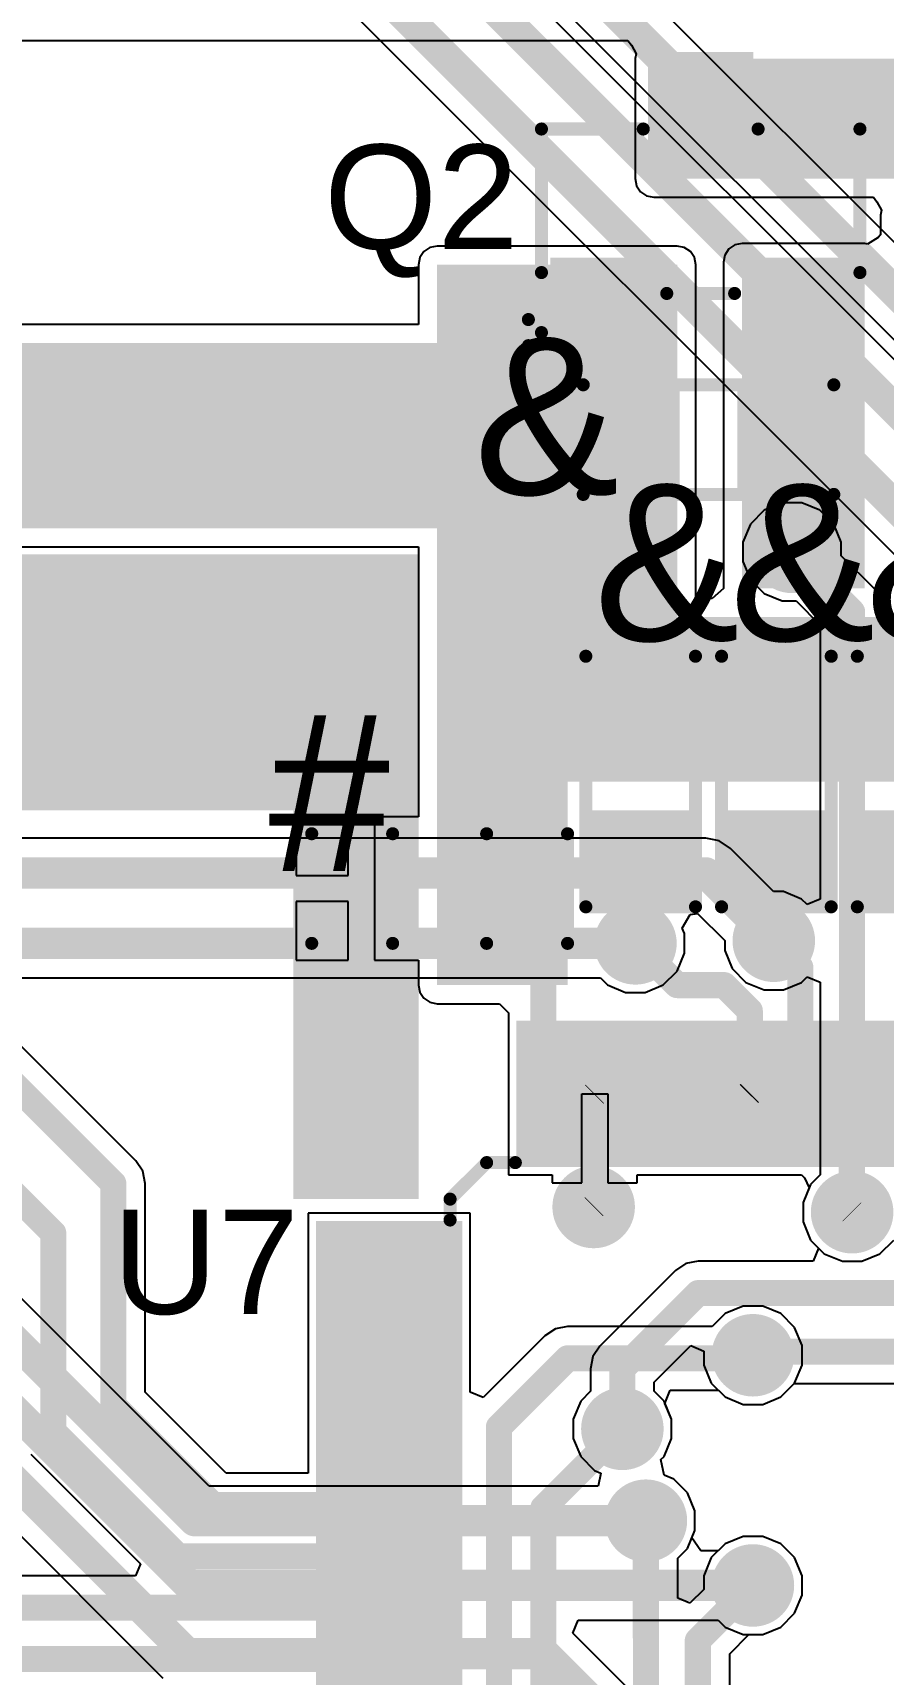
# Model space of a CAD drawing. Header units: millimetres. Extents: x -0.21 to 3.18, y -0.07 to 2.49.
# Drawn here: x 1.674 to 2, y 1.281 to 1.91 of the extents above; entities that cross this region are included whole.
import ezdxf

# ---------------------------------------------------------------- set-up
doc = ezdxf.new("R2010")
doc.units = ezdxf.units.MM
doc.header["$MEASUREMENT"] = 0
for name, color, linetype in [('BottomLayer', 5, 'Continuous'), ('BottomSolder', 6, 'Continuous'), ('TopLayer', 1, 'Continuous'), ('TopOverlay', 2, 'Continuous'), ('TopPaste', 8, 'Continuous'), ('TopSolder', 216, 'Continuous'), ('ViaHoleLayer', 16, 'Continuous')]:
    doc.layers.add(name, color=color, linetype=linetype)
doc.styles.add('Arial', font='', dxfattribs={"height": 0.2})
doc.styles.get('Arial').set_extended_font_data('Arial')

# ---------------------------------------------------------------- blocks, each defined once
blk = doc.blocks.new('48_LQFP__7_7___12')
at = {"layer": 'TopLayer'}
for points in [[(0.19134, 0.05551), (0.19134, 0.04291), (0.14331, 0.04291), (0.14331, 0.05551)], [(0.19134, 0.03583), (0.19134, 0.02323), (0.14331, 0.02323), (0.14331, 0.03583)], [(0.19134, 0.01614), (0.19134, 0.00354), (0.14331, 0.00354), (0.14331, 0.01614)], [(0.19134, -0.00354), (0.19134, -0.01614), (0.14331, -0.01614), (0.14331, -0.00354)], [(0.19134, -0.02323), (0.19134, -0.03583), (0.14331, -0.03583), (0.14331, -0.02323)], [(0.19134, -0.04291), (0.19134, -0.05551), (0.14331, -0.05551), (0.14331, -0.04291)], [(0.19134, -0.0626), (0.19134, -0.0752), (0.14331, -0.0752), (0.14331, -0.0626)], [(0.19134, -0.08228), (0.19134, -0.09488), (0.14331, -0.09488), (0.14331, -0.08228)], [(0.19134, -0.10197), (0.19134, -0.11457), (0.14331, -0.11457), (0.14331, -0.10197)], [(-0.00354, -0.14331), (-0.00354, -0.19134), (-0.01614, -0.19134), (-0.01614, -0.14331)], [(0.01614, -0.14331), (0.01614, -0.19134), (0.00354, -0.19134), (0.00354, -0.14331)], [(0.03583, -0.14331), (0.03583, -0.19134), (0.02323, -0.19134), (0.02323, -0.14331)], [(0.05551, -0.14331), (0.05551, -0.19134), (0.04291, -0.19134), (0.04291, -0.14331)], [(0.0752, -0.14331), (0.0752, -0.19134), (0.0626, -0.19134), (0.0626, -0.14331)], [(0.09488, -0.14331), (0.09488, -0.19134), (0.08228, -0.19134), (0.08228, -0.14331)], [(0.11457, -0.14331), (0.11457, -0.19134), (0.10197, -0.19134), (0.10197, -0.14331)]]:
    blk.add_hatch(color=1, dxfattribs=at).paths.add_polyline_path(points)
at = {"layer": 'TopPaste'}
for points in [[(0.19134, 0.05551), (0.19134, 0.04291), (0.14331, 0.04291), (0.14331, 0.05551)], [(0.19134, 0.03583), (0.19134, 0.02323), (0.14331, 0.02323), (0.14331, 0.03583)], [(0.19134, 0.01614), (0.19134, 0.00354), (0.14331, 0.00354), (0.14331, 0.01614)], [(0.19134, -0.00354), (0.19134, -0.01614), (0.14331, -0.01614), (0.14331, -0.00354)], [(0.19134, -0.02323), (0.19134, -0.03583), (0.14331, -0.03583), (0.14331, -0.02323)], [(0.19134, -0.04291), (0.19134, -0.05551), (0.14331, -0.05551), (0.14331, -0.04291)], [(0.19134, -0.0626), (0.19134, -0.0752), (0.14331, -0.0752), (0.14331, -0.0626)], [(0.19134, -0.08228), (0.19134, -0.09488), (0.14331, -0.09488), (0.14331, -0.08228)], [(0.19134, -0.10197), (0.19134, -0.11457), (0.14331, -0.11457), (0.14331, -0.10197)], [(-0.00354, -0.14331), (-0.00354, -0.19134), (-0.01614, -0.19134), (-0.01614, -0.14331)], [(0.01614, -0.14331), (0.01614, -0.19134), (0.00354, -0.19134), (0.00354, -0.14331)], [(0.03583, -0.14331), (0.03583, -0.19134), (0.02323, -0.19134), (0.02323, -0.14331)], [(0.05551, -0.14331), (0.05551, -0.19134), (0.04291, -0.19134), (0.04291, -0.14331)], [(0.0752, -0.14331), (0.0752, -0.19134), (0.0626, -0.19134), (0.0626, -0.14331)], [(0.09488, -0.14331), (0.09488, -0.19134), (0.08228, -0.19134), (0.08228, -0.14331)], [(0.11457, -0.14331), (0.11457, -0.19134), (0.10197, -0.19134), (0.10197, -0.14331)]]:
    blk.add_hatch(color=8, dxfattribs=at).paths.add_polyline_path(points)
at = {"layer": 'TopSolder'}
for points in [[(0.19534, 0.05951), (0.19534, 0.03891), (0.13931, 0.03891), (0.13931, 0.05951)], [(0.19534, 0.03983), (0.19534, 0.01923), (0.13931, 0.01923), (0.13931, 0.03983)], [(0.19534, 0.02014), (0.19534, -0.00046), (0.13931, -0.00046), (0.13931, 0.02014)], [(0.19534, 0.00046), (0.19534, -0.02014), (0.13931, -0.02014), (0.13931, 0.00046)], [(0.19534, -0.01923), (0.19534, -0.03983), (0.13931, -0.03983), (0.13931, -0.01923)], [(0.19534, -0.03891), (0.19534, -0.05951), (0.13931, -0.05951), (0.13931, -0.03891)], [(0.19534, -0.0586), (0.19534, -0.0792), (0.13931, -0.0792), (0.13931, -0.0586)], [(0.19534, -0.07828), (0.19534, -0.09888), (0.13931, -0.09888), (0.13931, -0.07828)], [(0.19534, -0.09797), (0.19534, -0.11857), (0.13931, -0.11857), (0.13931, -0.09797)], [(-0.01923, -0.13931), (-0.01923, -0.19534), (-0.03983, -0.19534), (-0.03983, -0.13931)], [(0.00046, -0.13931), (0.00046, -0.19534), (-0.02014, -0.19534), (-0.02014, -0.13931)], [(0.02014, -0.13931), (0.02014, -0.19534), (-0.00046, -0.19534), (-0.00046, -0.13931)], [(0.03983, -0.13931), (0.03983, -0.19534), (0.01923, -0.19534), (0.01923, -0.13931)], [(0.05951, -0.13931), (0.05951, -0.19534), (0.03891, -0.19534), (0.03891, -0.13931)], [(0.0792, -0.13931), (0.0792, -0.19534), (0.0586, -0.19534), (0.0586, -0.13931)], [(0.09888, -0.13931), (0.09888, -0.19534), (0.07828, -0.19534), (0.07828, -0.13931)], [(0.11857, -0.13931), (0.11857, -0.19534), (0.09797, -0.19534), (0.09797, -0.13931)]]:
    blk.add_hatch(color=216, dxfattribs=at).paths.add_polyline_path(points)
at = {"layer": 'TopOverlay', "const_width": 0.005}
for points in [[(0.144, -0.119), (0.144, -0.127)], [(0.144, -0.127), (0.13, -0.141)], [(0.13, -0.141), (0.119, -0.141)]]:
    blk.add_lwpolyline(points, dxfattribs=at)
at = {"layer": 'TopOverlay', "const_width": 0.0025}
for points in [[(0.14275, -0.119, 1), (0.14525, -0.119, 1)], [(0.14275, -0.127, 1), (0.14525, -0.127, 1)], [(0.14275, -0.127, 1), (0.14525, -0.127, 1)], [(0.11775, -0.141, 1), (0.12025, -0.141, 1)], [(0.12875, -0.141, 1), (0.13125, -0.141, 1)], [(0.12875, -0.141, 1), (0.13125, -0.141, 1)]]:
    blk.add_lwpolyline(points, format="xyb", close=True, dxfattribs=at)
blk = doc.blocks.new('R___0603_21')
at = {"layer": 'TopLayer'}
for points in [[(-0.015, 0.0175), (-0.015, -0.0175), (-0.045, -0.0175), (-0.045, 0.0175)], [(0.045, 0.0175), (0.045, -0.0175), (0.015, -0.0175), (0.015, 0.0175)]]:
    blk.add_hatch(color=1, dxfattribs=at).paths.add_polyline_path(points)
at = {"layer": 'TopPaste'}
for points in [[(-0.015, 0.0175), (-0.015, -0.0175), (-0.045, -0.0175), (-0.045, 0.0175)], [(0.045, 0.0175), (0.045, -0.0175), (0.015, -0.0175), (0.015, 0.0175)]]:
    blk.add_hatch(color=8, dxfattribs=at).paths.add_polyline_path(points)
at = {"layer": 'TopSolder'}
for points in [[(-0.011, 0.0215), (-0.011, -0.0215), (-0.049, -0.0215), (-0.049, 0.0215)], [(0.049, 0.0215), (0.049, -0.0215), (0.011, -0.0215), (0.011, 0.0215)]]:
    blk.add_hatch(color=216, dxfattribs=at).paths.add_polyline_path(points)
at = {"layer": 'TopOverlay', "const_width": 0.005}
for points in [[(-0.048, -0.021), (-0.048, 0.021)], [(0.048, 0.021), (-0.048, 0.021)], [(0.048, -0.021), (0.048, 0.021)], [(0.048, -0.021), (-0.048, -0.021)]]:
    blk.add_lwpolyline(points, dxfattribs=at)
at = {"layer": 'TopOverlay', "const_width": 0.0025}
for points in [[(-0.04925, 0.021, 1), (-0.04675, 0.021, 1)], [(-0.04925, 0.021, 1), (-0.04675, 0.021, 1)], [(0.04675, 0.021, 1), (0.04925, 0.021, 1)], [(0.04675, 0.021, 1), (0.04925, 0.021, 1)], [(-0.04925, -0.021, 1), (-0.04675, -0.021, 1)], [(-0.04925, -0.021, 1), (-0.04675, -0.021, 1)], [(0.04675, -0.021, 1), (0.04925, -0.021, 1)], [(0.04675, -0.021, 1), (0.04925, -0.021, 1)]]:
    blk.add_lwpolyline(points, format="xyb", close=True, dxfattribs=at)
blk = doc.blocks.new('R___0603_29')
at = {"layer": 'TopLayer'}
for points in [[(-0.015, 0.0175), (-0.015, -0.0175), (-0.045, -0.0175), (-0.045, 0.0175)], [(0.045, 0.0175), (0.045, -0.0175), (0.015, -0.0175), (0.015, 0.0175)]]:
    blk.add_hatch(color=1, dxfattribs=at).paths.add_polyline_path(points)
at = {"layer": 'TopPaste'}
for points in [[(-0.015, 0.0175), (-0.015, -0.0175), (-0.045, -0.0175), (-0.045, 0.0175)], [(0.045, 0.0175), (0.045, -0.0175), (0.015, -0.0175), (0.015, 0.0175)]]:
    blk.add_hatch(color=8, dxfattribs=at).paths.add_polyline_path(points)
at = {"layer": 'TopSolder'}
for points in [[(-0.011, 0.0215), (-0.011, -0.0215), (-0.049, -0.0215), (-0.049, 0.0215)], [(0.049, 0.0215), (0.049, -0.0215), (0.011, -0.0215), (0.011, 0.0215)]]:
    blk.add_hatch(color=216, dxfattribs=at).paths.add_polyline_path(points)
at = {"layer": 'TopOverlay', "const_width": 0.005}
for points in [[(-0.048, 0.021), (-0.048, -0.021)], [(-0.048, 0.021), (0.048, 0.021)], [(0.048, 0.021), (0.048, -0.021)], [(-0.048, -0.021), (0.048, -0.021)]]:
    blk.add_lwpolyline(points, dxfattribs=at)
at = {"layer": 'TopOverlay', "const_width": 0.0025}
for points in [[(-0.04925, 0.021, 1), (-0.04675, 0.021, 1)], [(-0.04925, 0.021, 1), (-0.04675, 0.021, 1)], [(0.04675, 0.021, 1), (0.04925, 0.021, 1)], [(0.04675, 0.021, 1), (0.04925, 0.021, 1)], [(-0.04925, -0.021, 1), (-0.04675, -0.021, 1)], [(-0.04925, -0.021, 1), (-0.04675, -0.021, 1)], [(0.04675, -0.021, 1), (0.04925, -0.021, 1)], [(0.04675, -0.021, 1), (0.04925, -0.021, 1)]]:
    blk.add_lwpolyline(points, format="xyb", close=True, dxfattribs=at)
blk = doc.blocks.new('R___0603_30')
at = {"layer": 'TopLayer'}
for points in [[(-0.015, 0.0175), (-0.015, -0.0175), (-0.045, -0.0175), (-0.045, 0.0175)], [(0.045, 0.0175), (0.045, -0.0175), (0.015, -0.0175), (0.015, 0.0175)]]:
    blk.add_hatch(color=1, dxfattribs=at).paths.add_polyline_path(points)
at = {"layer": 'TopPaste'}
for points in [[(-0.015, 0.0175), (-0.015, -0.0175), (-0.045, -0.0175), (-0.045, 0.0175)], [(0.045, 0.0175), (0.045, -0.0175), (0.015, -0.0175), (0.015, 0.0175)]]:
    blk.add_hatch(color=8, dxfattribs=at).paths.add_polyline_path(points)
at = {"layer": 'TopSolder'}
for points in [[(-0.011, 0.0215), (-0.011, -0.0215), (-0.049, -0.0215), (-0.049, 0.0215)], [(0.049, 0.0215), (0.049, -0.0215), (0.011, -0.0215), (0.011, 0.0215)]]:
    blk.add_hatch(color=216, dxfattribs=at).paths.add_polyline_path(points)
at = {"layer": 'TopOverlay', "const_width": 0.005}
for points in [[(-0.048, 0.021), (-0.048, -0.021)], [(-0.048, 0.021), (0.048, 0.021)], [(0.048, 0.021), (0.048, -0.021)], [(-0.048, -0.021), (0.048, -0.021)]]:
    blk.add_lwpolyline(points, dxfattribs=at)
at = {"layer": 'TopOverlay', "const_width": 0.0025}
for points in [[(-0.04925, 0.021, 1), (-0.04675, 0.021, 1)], [(-0.04925, 0.021, 1), (-0.04675, 0.021, 1)], [(0.04675, 0.021, 1), (0.04925, 0.021, 1)], [(0.04675, 0.021, 1), (0.04925, 0.021, 1)], [(-0.04925, -0.021, 1), (-0.04675, -0.021, 1)], [(-0.04925, -0.021, 1), (-0.04675, -0.021, 1)], [(0.04675, -0.021, 1), (0.04925, -0.021, 1)], [(0.04675, -0.021, 1), (0.04925, -0.021, 1)]]:
    blk.add_lwpolyline(points, format="xyb", close=True, dxfattribs=at)
blk = doc.blocks.new('R___0603_43')
at = {"layer": 'TopLayer'}
for points in [[(-0.015, 0.0175), (-0.015, -0.0175), (-0.045, -0.0175), (-0.045, 0.0175)], [(0.045, 0.0175), (0.045, -0.0175), (0.015, -0.0175), (0.015, 0.0175)]]:
    blk.add_hatch(color=1, dxfattribs=at).paths.add_polyline_path(points)
at = {"layer": 'TopPaste'}
for points in [[(-0.015, 0.0175), (-0.015, -0.0175), (-0.045, -0.0175), (-0.045, 0.0175)], [(0.045, 0.0175), (0.045, -0.0175), (0.015, -0.0175), (0.015, 0.0175)]]:
    blk.add_hatch(color=8, dxfattribs=at).paths.add_polyline_path(points)
at = {"layer": 'TopSolder'}
for points in [[(-0.011, 0.0215), (-0.011, -0.0215), (-0.049, -0.0215), (-0.049, 0.0215)], [(0.049, 0.0215), (0.049, -0.0215), (0.011, -0.0215), (0.011, 0.0215)]]:
    blk.add_hatch(color=216, dxfattribs=at).paths.add_polyline_path(points)
at = {"layer": 'TopOverlay', "const_width": 0.005}
for points in [[(-0.048, -0.021), (-0.048, 0.021)], [(-0.048, 0.021), (0.048, 0.021)], [(0.048, -0.021), (0.048, 0.021)], [(-0.048, -0.021), (0.048, -0.021)]]:
    blk.add_lwpolyline(points, dxfattribs=at)
at = {"layer": 'TopOverlay', "const_width": 0.0025}
for points in [[(-0.04925, 0.021, 1), (-0.04675, 0.021, 1)], [(-0.04925, 0.021, 1), (-0.04675, 0.021, 1)], [(0.04675, 0.021, 1), (0.04925, 0.021, 1)], [(0.04675, 0.021, 1), (0.04925, 0.021, 1)], [(-0.04925, -0.021, 1), (-0.04675, -0.021, 1)], [(-0.04925, -0.021, 1), (-0.04675, -0.021, 1)], [(0.04675, -0.021, 1), (0.04925, -0.021, 1)], [(0.04675, -0.021, 1), (0.04925, -0.021, 1)]]:
    blk.add_lwpolyline(points, format="xyb", close=True, dxfattribs=at)
blk = doc.blocks.new('S___23_48')
at = {"layer": 'TopLayer'}
for points in [[(-0.01614, 0.05748), (0.01614, 0.05748), (0.01614, 0.02126), (-0.01614, 0.02126)], [(-0.05354, -0.02126), (-0.02126, -0.02126), (-0.02126, -0.05748), (-0.05354, -0.05748)], [(0.02126, -0.02126), (0.05354, -0.02126), (0.05354, -0.05748), (0.02126, -0.05748)]]:
    blk.add_hatch(color=1, dxfattribs=at).paths.add_polyline_path(points)
at = {"layer": 'TopPaste'}
for points in [[(-0.01614, 0.05748), (0.01614, 0.05748), (0.01614, 0.02126), (-0.01614, 0.02126)], [(-0.05354, -0.02126), (-0.02126, -0.02126), (-0.02126, -0.05748), (-0.05354, -0.05748)], [(0.02126, -0.02126), (0.05354, -0.02126), (0.05354, -0.05748), (0.02126, -0.05748)]]:
    blk.add_hatch(color=8, dxfattribs=at).paths.add_polyline_path(points)
at = {"layer": 'TopSolder'}
for points in [[(-0.02014, 0.06148), (0.02014, 0.06148), (0.02014, 0.01726), (-0.02014, 0.01726)], [(-0.05754, -0.01726), (-0.01726, -0.01726), (-0.01726, -0.06148), (-0.05754, -0.06148)], [(0.01726, -0.01726), (0.05754, -0.01726), (0.05754, -0.06148), (0.01726, -0.06148)]]:
    blk.add_hatch(color=216, dxfattribs=at).paths.add_polyline_path(points)
at = {"layer": 'TopOverlay', "const_width": 0.005}
for points in [[(-0.061, -0.023), (-0.061, 0.032)], [(-0.061, 0.032), (-0.022, 0.032)], [(0.022, 0.032), (0.061, 0.032)], [(0.061, -0.023), (0.061, 0.032)], [(-0.013, -0.031), (0.013, -0.031)], [(-0.066, -0.041), (-0.061, -0.046)], [(-0.066, -0.051), (-0.066, -0.041)], [(-0.066, -0.051), (-0.061, -0.046)]]:
    blk.add_lwpolyline(points, dxfattribs=at)
at = {"layer": 'TopOverlay', "const_width": 0.0025}
for points in [[(-0.06225, 0.032, 1), (-0.05975, 0.032, 1)], [(-0.06225, 0.032, 1), (-0.05975, 0.032, 1)], [(-0.02325, 0.032, 1), (-0.02075, 0.032, 1)], [(0.02075, 0.032, 1), (0.02325, 0.032, 1)], [(0.05975, 0.032, 1), (0.06225, 0.032, 1)], [(0.05975, 0.032, 1), (0.06225, 0.032, 1)], [(-0.06225, -0.023, 1), (-0.05975, -0.023, 1)], [(0.05975, -0.023, 1), (0.06225, -0.023, 1)], [(-0.01425, -0.031, 1), (-0.01175, -0.031, 1)], [(0.01175, -0.031, 1), (0.01425, -0.031, 1)], [(-0.06725, -0.041, 1), (-0.06475, -0.041, 1)], [(-0.06725, -0.041, 1), (-0.06475, -0.041, 1)], [(-0.06225, -0.046, 1), (-0.05975, -0.046, 1)], [(-0.06225, -0.046, 1), (-0.05975, -0.046, 1)], [(-0.06725, -0.051, 1), (-0.06475, -0.051, 1)], [(-0.06725, -0.051, 1), (-0.06475, -0.051, 1)]]:
    blk.add_lwpolyline(points, format="xyb", close=True, dxfattribs=at)
blk = doc.blocks.new('C___0603_116')
at = {"layer": 'TopLayer'}
for points in [[(-0.015, 0.0175), (-0.015, -0.0175), (-0.045, -0.0175), (-0.045, 0.0175)], [(0.045, 0.0175), (0.045, -0.0175), (0.015, -0.0175), (0.015, 0.0175)]]:
    blk.add_hatch(color=1, dxfattribs=at).paths.add_polyline_path(points)
at = {"layer": 'TopPaste'}
for points in [[(-0.015, 0.0175), (-0.015, -0.0175), (-0.045, -0.0175), (-0.045, 0.0175)], [(0.045, 0.0175), (0.045, -0.0175), (0.015, -0.0175), (0.015, 0.0175)]]:
    blk.add_hatch(color=8, dxfattribs=at).paths.add_polyline_path(points)
at = {"layer": 'TopSolder'}
for points in [[(-0.01264, 0.01986), (-0.01264, -0.01986), (-0.04736, -0.01986), (-0.04736, 0.01986)], [(0.04736, 0.01986), (0.04736, -0.01986), (0.01264, -0.01986), (0.01264, 0.01986)]]:
    blk.add_hatch(color=216, dxfattribs=at).paths.add_polyline_path(points)
at = {"layer": 'TopOverlay', "const_width": 0.005}
for points in [[(-0.049, -0.021), (-0.049, 0.021)], [(-0.049, 0.021), (-0.018, 0.021)], [(0.018, 0.021), (0.049, 0.021)], [(0.049, -0.021), (0.049, 0.021)], [(-0.049, -0.021), (-0.018, -0.021)], [(0.018, -0.021), (0.049, -0.021)]]:
    blk.add_lwpolyline(points, dxfattribs=at)
at = {"layer": 'TopOverlay', "const_width": 0.0025}
for points in [[(-0.05025, 0.021, 1), (-0.04775, 0.021, 1)], [(-0.05025, 0.021, 1), (-0.04775, 0.021, 1)], [(-0.01925, 0.021, 1), (-0.01675, 0.021, 1)], [(0.01675, 0.021, 1), (0.01925, 0.021, 1)], [(0.04775, 0.021, 1), (0.05025, 0.021, 1)], [(0.04775, 0.021, 1), (0.05025, 0.021, 1)], [(-0.05025, -0.021, 1), (-0.04775, -0.021, 1)], [(-0.05025, -0.021, 1), (-0.04775, -0.021, 1)], [(-0.01925, -0.021, 1), (-0.01675, -0.021, 1)], [(0.01675, -0.021, 1), (0.01925, -0.021, 1)], [(0.04775, -0.021, 1), (0.05025, -0.021, 1)], [(0.04775, -0.021, 1), (0.05025, -0.021, 1)]]:
    blk.add_lwpolyline(points, format="xyb", close=True, dxfattribs=at)

msp = doc.modelspace()

# ---------------------------------------------------------------- hatches: boundary and pattern name
at = {"layer": 'BottomLayer'}
h = msp.add_hatch(color=5, dxfattribs=at)
edge = h.paths.add_edge_path()
edge.add_arc((1.965, 1.711), 0.01181, 0, 360)
h = msp.add_hatch(color=5, dxfattribs=at)
edge = h.paths.add_edge_path()
edge.add_arc((1.905, 1.561), 0.01181, 0, 360)
h = msp.add_hatch(color=5, dxfattribs=at)
edge = h.paths.add_edge_path()
edge.add_arc((1.958, 1.562), 0.01181, 0, 360)
h = msp.add_hatch(color=5, dxfattribs=at)
edge = h.paths.add_edge_path()
edge.add_arc((1.8, 1.485), 0.01181, 0, 360)
h = msp.add_hatch(color=5, dxfattribs=at)
edge = h.paths.add_edge_path()
edge.add_arc((1.889, 1.46), 0.01181, 0, 360)
h = msp.add_hatch(color=5, dxfattribs=at)
edge = h.paths.add_edge_path()
edge.add_arc((1.988, 1.458), 0.01181, 0, 360)
h = msp.add_hatch(color=5, dxfattribs=at)
edge = h.paths.add_edge_path()
edge.add_arc((1.95, 1.40319), 0.01181, 0, 360)
h = msp.add_hatch(color=5, dxfattribs=at)
edge = h.paths.add_edge_path()
edge.add_arc((1.9, 1.375), 0.01181, 0, 360)
h = msp.add_hatch(color=5, dxfattribs=at)
edge = h.paths.add_edge_path()
edge.add_arc((1.909, 1.33981), 0.01181, 0, 360)
h = msp.add_hatch(color=5, dxfattribs=at)
edge = h.paths.add_edge_path()
edge.add_arc((1.95, 1.315), 0.01181, 0, 360)
at = {"layer": 'BottomSolder'}
h = msp.add_hatch(color=6, dxfattribs=at)
edge = h.paths.add_edge_path()
edge.add_arc((1.965, 1.711), 0.01581, 0, 360)
h = msp.add_hatch(color=6, dxfattribs=at)
edge = h.paths.add_edge_path()
edge.add_arc((1.905, 1.561), 0.01581, 0, 360)
h = msp.add_hatch(color=6, dxfattribs=at)
edge = h.paths.add_edge_path()
edge.add_arc((1.958, 1.562), 0.01581, 0, 360)
h = msp.add_hatch(color=6, dxfattribs=at)
edge = h.paths.add_edge_path()
edge.add_arc((1.8, 1.485), 0.01581, 0, 360)
h = msp.add_hatch(color=6, dxfattribs=at)
edge = h.paths.add_edge_path()
edge.add_arc((1.889, 1.46), 0.01581, 0, 360)
h = msp.add_hatch(color=6, dxfattribs=at)
edge = h.paths.add_edge_path()
edge.add_arc((1.988, 1.458), 0.01581, 0, 360)
h = msp.add_hatch(color=6, dxfattribs=at)
edge = h.paths.add_edge_path()
edge.add_arc((1.95, 1.40319), 0.01581, 0, 360)
h = msp.add_hatch(color=6, dxfattribs=at)
edge = h.paths.add_edge_path()
edge.add_arc((1.9, 1.375), 0.01581, 0, 360)
h = msp.add_hatch(color=6, dxfattribs=at)
edge = h.paths.add_edge_path()
edge.add_arc((1.909, 1.33981), 0.01581, 0, 360)
h = msp.add_hatch(color=6, dxfattribs=at)
edge = h.paths.add_edge_path()
edge.add_arc((1.95, 1.315), 0.01581, 0, 360)
at = {"layer": 'TopLayer'}
for points in [[(1.912, 1.854), (2.049, 1.854), (2.049, 1.9), (1.912, 1.9)], [(1.829, 1.545), (1.879, 1.545), (1.879, 1.821), (1.829, 1.821)], [(1.866, 1.637), (1.921, 1.637), (1.921, 1.821), (1.866, 1.821)], [(1.94584, 1.697), (1.99284, 1.697), (1.99284, 1.822), (1.94584, 1.822)], [(1.133, 1.72), (1.853, 1.72), (1.853, 1.791), (1.133, 1.791)], [(1.372, 1.612), (1.822, 1.612), (1.822, 1.71), (1.372, 1.71)], [(1.868, 1.623), (2.422, 1.623), (2.422, 1.686), (1.868, 1.686)], [(1.822, 1.635), (1.774, 1.635), (1.774, 1.463), (1.822, 1.463)]]:
    msp.add_hatch(color=1, dxfattribs=at).paths.add_polyline_path(points)
h = msp.add_hatch(color=1, dxfattribs=at)
edge = h.paths.add_edge_path()
edge.add_arc((1.965, 1.711), 0.01181, 0, 360)
h = msp.add_hatch(color=1, dxfattribs=at)
edge = h.paths.add_edge_path()
edge.add_arc((1.905, 1.561), 0.01181, 0, 360)
h = msp.add_hatch(color=1, dxfattribs=at)
edge = h.paths.add_edge_path()
edge.add_arc((1.958, 1.562), 0.01181, 0, 360)
h = msp.add_hatch(color=1, dxfattribs=at)
edge = h.paths.add_edge_path()
edge.add_arc((1.8, 1.485), 0.01181, 0, 360)
h = msp.add_hatch(color=1, dxfattribs=at)
edge = h.paths.add_edge_path()
edge.add_arc((1.889, 1.46), 0.01181, 0, 360)
h = msp.add_hatch(color=1, dxfattribs=at)
edge = h.paths.add_edge_path()
edge.add_arc((1.988, 1.458), 0.01181, 0, 360)
h = msp.add_hatch(color=1, dxfattribs=at)
edge = h.paths.add_edge_path()
edge.add_arc((1.95, 1.40319), 0.01181, 0, 360)
h = msp.add_hatch(color=1, dxfattribs=at)
edge = h.paths.add_edge_path()
edge.add_arc((1.9, 1.375), 0.01181, 0, 360)
h = msp.add_hatch(color=1, dxfattribs=at)
edge = h.paths.add_edge_path()
edge.add_arc((1.909, 1.33981), 0.01181, 0, 360)
h = msp.add_hatch(color=1, dxfattribs=at)
edge = h.paths.add_edge_path()
edge.add_arc((1.95, 1.315), 0.01181, 0, 360)
at = {"layer": 'TopSolder'}
h = msp.add_hatch(color=216, dxfattribs=at)
edge = h.paths.add_edge_path()
edge.add_arc((1.965, 1.711), 0.01581, 0, 360)
h = msp.add_hatch(color=216, dxfattribs=at)
edge = h.paths.add_edge_path()
edge.add_arc((1.905, 1.561), 0.01581, 0, 360)
h = msp.add_hatch(color=216, dxfattribs=at)
edge = h.paths.add_edge_path()
edge.add_arc((1.958, 1.562), 0.01581, 0, 360)
h = msp.add_hatch(color=216, dxfattribs=at)
edge = h.paths.add_edge_path()
edge.add_arc((1.8, 1.485), 0.01581, 0, 360)
h = msp.add_hatch(color=216, dxfattribs=at)
edge = h.paths.add_edge_path()
edge.add_arc((1.889, 1.46), 0.01581, 0, 360)
h = msp.add_hatch(color=216, dxfattribs=at)
edge = h.paths.add_edge_path()
edge.add_arc((1.988, 1.458), 0.01581, 0, 360)
h = msp.add_hatch(color=216, dxfattribs=at)
edge = h.paths.add_edge_path()
edge.add_arc((1.95, 1.40319), 0.01581, 0, 360)
h = msp.add_hatch(color=216, dxfattribs=at)
edge = h.paths.add_edge_path()
edge.add_arc((1.9, 1.375), 0.01581, 0, 360)
h = msp.add_hatch(color=216, dxfattribs=at)
edge = h.paths.add_edge_path()
edge.add_arc((1.909, 1.33981), 0.01581, 0, 360)
h = msp.add_hatch(color=216, dxfattribs=at)
edge = h.paths.add_edge_path()
edge.add_arc((1.95, 1.315), 0.01581, 0, 360)
at = {"layer": 'ViaHoleLayer'}
h = msp.add_hatch(color=16, dxfattribs=at)
edge = h.paths.add_edge_path()
edge.add_arc((1.965, 1.711), 0.00591, 0, 360)
h = msp.add_hatch(color=16, dxfattribs=at)
edge = h.paths.add_edge_path()
edge.add_arc((1.905, 1.561), 0.00591, 0, 360)
h = msp.add_hatch(color=16, dxfattribs=at)
edge = h.paths.add_edge_path()
edge.add_arc((1.958, 1.562), 0.00591, 0, 360)
h = msp.add_hatch(color=16, dxfattribs=at)
edge = h.paths.add_edge_path()
edge.add_arc((1.8, 1.485), 0.00591, 0, 360)
h = msp.add_hatch(color=16, dxfattribs=at)
edge = h.paths.add_edge_path()
edge.add_arc((1.889, 1.46), 0.00591, 0, 360)
h = msp.add_hatch(color=16, dxfattribs=at)
edge = h.paths.add_edge_path()
edge.add_arc((1.988, 1.458), 0.00591, 0, 360)
h = msp.add_hatch(color=16, dxfattribs=at)
edge = h.paths.add_edge_path()
edge.add_arc((1.95, 1.40319), 0.00591, 0, 360)
h = msp.add_hatch(color=16, dxfattribs=at)
edge = h.paths.add_edge_path()
edge.add_arc((1.9, 1.375), 0.00591, 0, 360)
h = msp.add_hatch(color=16, dxfattribs=at)
edge = h.paths.add_edge_path()
edge.add_arc((1.909, 1.33981), 0.00591, 0, 360)
h = msp.add_hatch(color=16, dxfattribs=at)
edge = h.paths.add_edge_path()
edge.add_arc((1.95, 1.315), 0.00591, 0, 360)

# ---------------------------------------------------------------- linework, layer by layer
at = {"layer": 'BottomLayer'}
for p, q in [((2.07537, 1.71337), (1.60536, 2.18338)), ((2.03224, 1.8015), (1.77125, 2.06249)), ((1.74863, 2.04763), (2.10075, 1.69551)), ((1.67551, 2.03875), (2.01075, 1.70351)), ((1.96126, 1.72981), (1.95434, 1.72695)), ((1.96874, 1.72981), (1.96126, 1.72981)), ((1.97566, 1.72695), (1.96874, 1.72981)), ((1.95434, 1.72695), (1.94905, 1.72166)), ((1.98095, 1.72166), (1.97566, 1.72695)), ((1.94905, 1.72166), (1.94619, 1.71474)), ((1.98381, 1.71474), (1.98095, 1.72166)), ((1.94619, 1.71474), (1.94619, 1.70726)), ((1.98381, 1.70949), (1.98381, 1.71474)), ((1.94619, 1.70726), (1.94905, 1.70034)), ((1.99665, 1.69665), (1.98381, 1.70949)), ((1.94905, 1.70034), (1.95434, 1.69505)), ((1.95434, 1.69505), (1.96126, 1.69219)), ((1.96126, 1.69219), (1.96651, 1.69219)), ((1.96651, 1.69219), (1.97576, 1.68293)), ((1.9993, 1.69268), (1.99665, 1.69665)), ((2.00024, 1.688), (1.9993, 1.69268)), ((1.97576, 1.68293), (1.97576, 1.57791)), ((1.932, 1.60125), (1.08549, 1.60125)), ((1.93707, 1.60025), (1.932, 1.60125)), ((1.94137, 1.59737), (1.93707, 1.60025)), ((1.95793, 1.58081), (1.94137, 1.59737)), ((1.96174, 1.58081), (1.95793, 1.58081)), ((1.96866, 1.57795), (1.96174, 1.58081)), ((1.92593, 1.57209), (1.92881, 1.57244)), ((1.92881, 1.57244), (1.93919, 1.56207)), ((1.97076, 1.57584), (1.96866, 1.57795)), ((1.97576, 1.57791), (1.97076, 1.57584)), ((1.92293, 1.56686), (1.92593, 1.57209)), ((1.92381, 1.56474), (1.92293, 1.56686)), ((1.92381, 1.55726), (1.92381, 1.56474)), ((1.93919, 1.56207), (1.93919, 1.55826)), ((1.92095, 1.55034), (1.92381, 1.55726)), ((1.93919, 1.55826), (1.94205, 1.55134)), ((1.65631, 1.54775), (1.89165, 1.54775)), ((1.89165, 1.54775), (1.89434, 1.54505)), ((1.91566, 1.54505), (1.92095, 1.55034)), ((1.94205, 1.55134), (1.94734, 1.54605)), ((1.96866, 1.54605), (1.97076, 1.54816)), ((1.97076, 1.54816), (1.97576, 1.54609)), ((1.89434, 1.54505), (1.90126, 1.54219)), ((1.90126, 1.54219), (1.90874, 1.54219)), ((1.90874, 1.54219), (1.91566, 1.54505)), ((1.94734, 1.54605), (1.95426, 1.54319)), ((1.95426, 1.54319), (1.96174, 1.54319)), ((1.96174, 1.54319), (1.96866, 1.54605)), ((1.97576, 1.54609), (1.97576, 1.47237)), ((1.97576, 1.47237), (1.97205, 1.46866)), ((1.97205, 1.46866), (1.96919, 1.46174)), ((1.74168, 1.35307), (1.63078, 1.46396)), ((1.96919, 1.46174), (1.96919, 1.45426)), ((1.96919, 1.45426), (1.97205, 1.44734)), ((1.97205, 1.44734), (1.97516, 1.44424)), ((1.97516, 1.44424), (1.97309, 1.43924)), ((1.92035, 1.43565), (1.89135, 1.40665)), ((1.92432, 1.4383), (1.92035, 1.43565)), ((1.929, 1.43924), (1.92432, 1.4383)), ((1.97309, 1.43924), (1.929, 1.43924)), ((1.59177, 1.41175), (1.724, 1.27951)), ((1.8887, 1.40268), (1.88776, 1.398)), ((1.89135, 1.40665), (1.8887, 1.40268)), ((1.91224, 1.39293), (1.92619, 1.40689)), ((1.92619, 1.40689), (1.93119, 1.40481)), ((1.93119, 1.40481), (1.93119, 1.39945)), ((1.88776, 1.398), (1.88776, 1.38937)), ((1.93119, 1.39945), (1.93405, 1.39253)), ((1.91224, 1.38937), (1.91224, 1.39293)), ((1.93405, 1.39253), (1.93934, 1.38724)), ((1.96066, 1.38724), (1.96579, 1.39237)), ((1.96579, 1.39237), (2.77833, 1.39237)), ((1.88405, 1.38566), (1.88119, 1.37874)), ((1.88776, 1.38937), (1.88405, 1.38566)), ((1.91595, 1.38566), (1.91224, 1.38937)), ((1.91881, 1.37874), (1.91595, 1.38566)), ((1.93934, 1.38724), (1.94626, 1.38438)), ((1.94626, 1.38438), (1.95374, 1.38438)), ((1.95374, 1.38438), (1.96066, 1.38724)), ((1.88119, 1.37874), (1.88119, 1.37126)), ((1.91881, 1.37126), (1.91881, 1.37874)), ((1.88119, 1.37126), (1.88405, 1.36434)), ((1.91595, 1.36434), (1.91881, 1.37126)), ((1.88405, 1.36434), (1.88934, 1.35905)), ((1.88934, 1.35905), (1.89173, 1.35807)), ((1.91479, 1.36319), (1.91595, 1.36434)), ((1.91596, 1.35729), (1.91479, 1.36319)), ((1.89073, 1.35307), (1.74168, 1.35307)), ((1.89173, 1.35807), (1.89073, 1.35307)), ((1.91966, 1.35576), (1.91596, 1.35729)), ((1.92495, 1.35047), (1.91966, 1.35576)), ((1.92781, 1.34355), (1.92495, 1.35047)), ((1.92781, 1.33607), (1.92781, 1.34355)), ((1.92665, 1.33325), (1.92781, 1.33607)), ((1.92999, 1.32825), (1.92665, 1.33325)), ((1.94626, 1.33381), (1.93934, 1.33095)), ((1.95374, 1.33381), (1.94626, 1.33381)), ((1.96066, 1.33095), (1.95374, 1.33381)), ((1.93665, 1.32825), (1.92999, 1.32825)), ((1.93934, 1.33095), (1.93665, 1.32825)), ((1.96595, 1.32566), (1.96066, 1.33095)), ((1.96881, 1.31874), (1.96595, 1.32566)), ((1.96881, 1.31126), (1.96881, 1.31874)), ((1.96595, 1.30434), (1.96881, 1.31126)), ((1.881, 1.29675), (1.88307, 1.30175)), ((1.88307, 1.30175), (1.93665, 1.30175)), ((1.93665, 1.30175), (1.93934, 1.29905)), ((1.96066, 1.29905), (1.96595, 1.30434)), ((1.94449, 1.23325), (1.881, 1.29675)), ((1.93934, 1.29905), (1.94626, 1.29619)), ((1.94626, 1.29619), (1.95374, 1.29619)), ((1.95374, 1.29619), (1.96066, 1.29905))]:
    msp.add_line(p, q, dxfattribs=at)
for points, const_width in [([(1.558, 2.212), (2.066, 1.704)], 0.012), ([(1.758, 2.057), (2.114, 1.701)], 0.012), ([(1.681, 2.052), (2.024, 1.709)], 0.012), ([(1.965, 1.711), (1.988, 1.688)], 0.01), ([(1.988, 1.458), (1.988, 1.688)], 0.01), ([(1.08, 1.588), (1.932, 1.588)], 0.012), ([(1.932, 1.588), (1.958, 1.562)], 0.012), ([(1.056, 1.561), (1.905, 1.561)], 0.012), ([(1.613, 1.463), (1.73619, 1.33981)], 0.012), ([(1.60513, 1.444), (1.73413, 1.315)], 0.012), ([(1.59726, 1.425), (1.73338, 1.28888)], 0.012), ([(1.9, 1.398), (1.929, 1.427)], 0.01), ([(1.929, 1.427), (2.81, 1.427)], 0.01), ([(1.95, 1.40319), (1.95142, 1.40461)], 0.01), ([(1.95142, 1.40461), (2.78339, 1.40461)], 0.01), ([(1.9, 1.375), (1.9, 1.398)], 0.01), ([(1.73619, 1.33981), (1.90738, 1.33981)], 0.012), ([(1.90738, 1.33981), (1.90819, 1.339)], 0.012), ([(1.73413, 1.315), (1.95, 1.315)], 0.012), ([(1.73338, 1.28888), (1.87012, 1.28888)], 0.012), ([(1.87012, 1.28888), (1.939, 1.22)], 0.012)]:
    msp.add_lwpolyline(points, dxfattribs=dict(at, const_width=const_width))
for points, const_width in [([(1.9625, 1.711, 1), (1.9675, 1.711, 1)], 0.005), ([(1.9855, 1.688, 1), (1.9905, 1.688, 1)], 0.005), ([(1.9855, 1.688, 1), (1.9905, 1.688, 1)], 0.005), ([(1.929, 1.588, 1), (1.935, 1.588, 1)], 0.006), ([(1.929, 1.588, 1), (1.935, 1.588, 1)], 0.006), ([(1.902, 1.561, 1), (1.908, 1.561, 1)], 0.006), ([(1.955, 1.562, 1), (1.961, 1.562, 1)], 0.006), ([(1.9855, 1.458, 1), (1.9905, 1.458, 1)], 0.005), ([(1.9265, 1.427, 1), (1.9315, 1.427, 1)], 0.005), ([(1.9265, 1.427, 1), (1.9315, 1.427, 1)], 0.005), ([(1.94892, 1.40461, 1), (1.95392, 1.40461, 1)], 0.005), ([(1.94892, 1.40461, 1), (1.95392, 1.40461, 1)], 0.005), ([(1.8975, 1.398, 1), (1.9025, 1.398, 1)], 0.005), ([(1.8975, 1.398, 1), (1.9025, 1.398, 1)], 0.005), ([(1.9475, 1.40319, 1), (1.9525, 1.40319, 1)], 0.005), ([(1.8975, 1.375, 1), (1.9025, 1.375, 1)], 0.005), ([(1.73319, 1.33981, 1), (1.73919, 1.33981, 1)], 0.006), ([(1.73319, 1.33981, 1), (1.73919, 1.33981, 1)], 0.006), ([(1.90438, 1.33981, 1), (1.91038, 1.33981, 1)], 0.006), ([(1.90438, 1.33981, 1), (1.91038, 1.33981, 1)], 0.006), ([(1.90519, 1.339, 1), (1.91119, 1.339, 1)], 0.006), ([(1.73113, 1.315, 1), (1.73713, 1.315, 1)], 0.006), ([(1.73113, 1.315, 1), (1.73713, 1.315, 1)], 0.006), ([(1.947, 1.315, 1), (1.953, 1.315, 1)], 0.006), ([(1.73038, 1.28888, 1), (1.73638, 1.28888, 1)], 0.006), ([(1.73038, 1.28888, 1), (1.73638, 1.28888, 1)], 0.006), ([(1.86712, 1.28888, 1), (1.87312, 1.28888, 1)], 0.006), ([(1.86712, 1.28888, 1), (1.87312, 1.28888, 1)], 0.006)]:
    msp.add_lwpolyline(points, format="xyb", close=True, dxfattribs=dict(at, const_width=const_width))
at = {"layer": 'TopLayer'}
for p, q in [((1.59402, 1.90686), (1.90215, 1.90686)), ((1.90215, 1.90686), (1.90352, 1.90512)), ((1.90352, 1.90512), (1.90523, 1.90186)), ((1.90523, 1.90186), (1.90486, 1.9)), ((1.90486, 1.9), (1.90486, 1.854)), ((1.90486, 1.854), (1.90541, 1.85127)), ((1.90541, 1.85127), (1.90695, 1.84895)), ((1.90695, 1.84895), (1.90927, 1.84741)), ((1.90927, 1.84741), (1.912, 1.84686)), ((1.912, 1.84686), (1.99615, 1.84686)), ((1.99615, 1.84686), (1.99752, 1.84512)), ((1.99752, 1.84512), (1.99923, 1.84186)), ((1.99923, 1.84186), (1.99886, 1.84)), ((1.99886, 1.84), (1.99886, 1.83241)), ((1.99804, 1.83146), (1.99386, 1.82893)), ((1.99886, 1.83241), (1.99804, 1.83146)), ((1.82241, 1.82373), (1.82186, 1.821)), ((1.82395, 1.82605), (1.82241, 1.82373)), ((1.82627, 1.82759), (1.82395, 1.82605)), ((1.829, 1.82814), (1.82627, 1.82759)), ((1.921, 1.82814), (1.829, 1.82814)), ((1.92373, 1.82759), (1.921, 1.82814)), ((1.92605, 1.82605), (1.92373, 1.82759)), ((1.92759, 1.82373), (1.92605, 1.82605)), ((1.92814, 1.821), (1.92759, 1.82373)), ((1.93925, 1.82473), (1.93871, 1.822)), ((1.9408, 1.82705), (1.93925, 1.82473)), ((1.94311, 1.82859), (1.9408, 1.82705)), ((1.94584, 1.82914), (1.94311, 1.82859)), ((1.99284, 1.82914), (1.94584, 1.82914)), ((1.99386, 1.82893), (1.99284, 1.82914)), ((1.82186, 1.821), (1.82186, 1.79814)), ((1.92814, 1.69314), (1.92814, 1.821)), ((1.93871, 1.822), (1.93871, 1.697)), ((1.82186, 1.79814), (1.59, 1.79814)), ((1.5705, 1.71286), (1.82186, 1.71286)), ((1.82186, 1.71286), (1.82186, 1.6095)), ((1.93445, 1.69314), (1.92814, 1.69314)), ((1.93871, 1.697), (1.93445, 1.69314)), ((1.795, 1.6095), (1.775, 1.6095)), ((1.775, 1.6095), (1.775, 1.587)), ((1.795, 1.587), (1.795, 1.6095)), ((1.82186, 1.6095), (1.805, 1.6095)), ((1.805, 1.6095), (1.805, 1.582)), ((1.775, 1.587), (1.795, 1.587)), ((1.805, 1.582), (1.805, 1.5545)), ((1.795, 1.577), (1.775, 1.577)), ((1.775, 1.577), (1.775, 1.5545)), ((1.795, 1.5545), (1.795, 1.577)), ((1.775, 1.5545), (1.795, 1.5545)), ((1.805, 1.5545), (1.82186, 1.5545)), ((1.82186, 1.5545), (1.82186, 1.545)), ((1.82186, 1.545), (1.82241, 1.54227)), ((1.82241, 1.54227), (1.82395, 1.53995)), ((1.82395, 1.53995), (1.82627, 1.53841)), ((1.82627, 1.53841), (1.829, 1.53786)), ((1.829, 1.53786), (1.85289, 1.53786)), ((1.85289, 1.53786), (1.85643, 1.53434)), ((1.85643, 1.53434), (1.85643, 1.47231)), ((1.71365, 1.47765), (1.66781, 1.52349)), ((1.88442, 1.46931), (1.88442, 1.50332)), ((1.88442, 1.50332), (1.89442, 1.50332)), ((1.89442, 1.50332), (1.89442, 1.46931)), ((1.7163, 1.47368), (1.71365, 1.47765)), ((1.71724, 1.469), (1.7163, 1.47368)), ((1.85643, 1.47231), (1.87312, 1.47231)), ((1.87312, 1.47231), (1.87312, 1.46931)), ((1.90572, 1.46931), (1.90572, 1.47231)), ((1.90572, 1.47231), (1.96863, 1.47231)), ((1.96863, 1.47231), (1.9697, 1.47117)), ((1.71724, 1.38907), (1.71724, 1.469)), ((1.87312, 1.46931), (1.88442, 1.46931)), ((1.89442, 1.46931), (1.90572, 1.46931)), ((1.97149, 1.46731), (1.96919, 1.46174)), ((1.9697, 1.47117), (1.97149, 1.46731)), ((1.96919, 1.46174), (1.96919, 1.45426)), ((1.84169, 1.45757), (1.77966, 1.45757)), ((1.77966, 1.45757), (1.77966, 1.43097)), ((1.84169, 1.41128), (1.84169, 1.45757)), ((1.96919, 1.45426), (1.97205, 1.44734)), ((1.97205, 1.44734), (1.97734, 1.44205)), ((1.99866, 1.44205), (2.00395, 1.44734)), ((1.97734, 1.44205), (1.98426, 1.43919)), ((1.99174, 1.43919), (1.99866, 1.44205)), ((1.98426, 1.43919), (1.99174, 1.43919)), ((1.77966, 1.43097), (1.77966, 1.3916)), ((1.94626, 1.422), (1.93934, 1.41914)), ((1.95374, 1.422), (1.94626, 1.422)), ((1.96066, 1.41914), (1.95374, 1.422)), ((1.93934, 1.41914), (1.93444, 1.41424)), ((1.96595, 1.41384), (1.96066, 1.41914)), ((1.84169, 1.38907), (1.84169, 1.41128)), ((1.87035, 1.41065), (1.84669, 1.387)), ((1.87432, 1.4133), (1.87035, 1.41065)), ((1.879, 1.41424), (1.87432, 1.4133)), ((1.93444, 1.41424), (1.879, 1.41424)), ((1.96881, 1.40693), (1.96595, 1.41384)), ((1.96881, 1.39945), (1.96881, 1.40693)), ((1.96595, 1.39253), (1.96881, 1.39945)), ((1.77966, 1.3916), (1.77966, 1.35808)), ((1.91632, 1.38476), (1.91837, 1.38976)), ((1.91837, 1.38976), (1.93682, 1.38976)), ((1.93682, 1.38976), (1.93934, 1.38724)), ((1.96066, 1.38724), (1.96595, 1.39253)), ((1.74823, 1.35808), (1.71724, 1.38907)), ((1.84669, 1.387), (1.84169, 1.38907)), ((1.91881, 1.37874), (1.91632, 1.38476)), ((1.93934, 1.38724), (1.94626, 1.38438)), ((1.94626, 1.38438), (1.95374, 1.38438)), ((1.95374, 1.38438), (1.96066, 1.38724)), ((1.91881, 1.37126), (1.91881, 1.37874)), ((1.91595, 1.36434), (1.91881, 1.37126)), ((1.67335, 1.36535), (1.71537, 1.32333)), ((1.91479, 1.36319), (1.91595, 1.36434)), ((1.91596, 1.35729), (1.91479, 1.36319)), ((1.77966, 1.35808), (1.74823, 1.35808)), ((1.91966, 1.35576), (1.91596, 1.35729)), ((1.92495, 1.35047), (1.91966, 1.35576)), ((1.92781, 1.34355), (1.92495, 1.35047)), ((1.92781, 1.33607), (1.92781, 1.34355)), ((1.92495, 1.32916), (1.92781, 1.33607)), ((1.94626, 1.33381), (1.93934, 1.33095)), ((1.95374, 1.33381), (1.94626, 1.33381)), ((1.96066, 1.33095), (1.95374, 1.33381)), ((1.92124, 1.32544), (1.92495, 1.32916)), ((1.93934, 1.33095), (1.93405, 1.32566)), ((1.96595, 1.32566), (1.96066, 1.33095)), ((1.71537, 1.32333), (1.71346, 1.31871)), ((1.92124, 1.31007), (1.92124, 1.32544)), ((1.93405, 1.32566), (1.93119, 1.31874)), ((1.96881, 1.31874), (1.96595, 1.32566)), ((1.71346, 1.31871), (1.63366, 1.31871)), ((1.93119, 1.31874), (1.93119, 1.31349)), ((1.96881, 1.31126), (1.96881, 1.31874)), ((1.92585, 1.30816), (1.92124, 1.31007)), ((1.93119, 1.31349), (1.92585, 1.30816)), ((1.96595, 1.30434), (1.96881, 1.31126)), ((1.96066, 1.29905), (1.96595, 1.30434)), ((1.94113, 1.28883), (1.94849, 1.29619)), ((1.94849, 1.29619), (1.95374, 1.29619)), ((1.95374, 1.29619), (1.96066, 1.29905)), ((1.94113, 1.22942), (1.94113, 1.28883))]:
    msp.add_line(p, q, dxfattribs=at)
for points, const_width in [([(1.9725, 1.877), (2.025, 1.877)], 0.025), ([(1.905, 1.591), (1.907, 1.593)], 0.01), ([(1.958, 1.592), (1.959, 1.593)], 0.01), ([(1.905, 1.561), (1.905, 1.591)], 0.01), ([(1.958, 1.562), (1.958, 1.592)], 0.01), ([(1.859, 1.581), (1.86, 1.582)], 0.01), ([(1.859, 1.581), (1.86973, 1.57027)], 0.01), ([(1.86973, 1.50332), (1.86973, 1.57027)], 0.01), ([(1.905, 1.561), (1.921, 1.545)], 0.01), ([(1.958, 1.55949), (1.958, 1.562)], 0.01), ([(1.958, 1.562), (1.96816, 1.55184)], 0.01), ([(1.96816, 1.50332), (1.96816, 1.55184)], 0.01), ([(1.921, 1.545), (1.939, 1.545)], 0.01), ([(1.939, 1.545), (1.94881, 1.53519)], 0.01), ([(1.94881, 1.50366), (1.94881, 1.53519)], 0.01), ([(1.649, 1.525), (1.705, 1.469)], 0.01), ([(1.88921, 1.50311), (1.88942, 1.50332)], 0.01), ([(1.88921, 1.46021), (1.88921, 1.50311)], 0.01), ([(1.94847, 1.50332), (1.94881, 1.50366)], 0.01), ([(1.98784, 1.45816), (1.98784, 1.50332)], 0.01), ([(1.649, 1.483), (1.682, 1.45)], 0.01), ([(1.705, 1.384), (1.705, 1.469)], 0.01), ([(1.889, 1.46), (1.88921, 1.46021)], 0.01), ([(1.98784, 1.45816), (1.988, 1.458)], 0.01), ([(1.682, 1.374), (1.682, 1.45)], 0.01), ([(1.85273, 1.37573), (1.879, 1.402)], 0.01), ([(1.879, 1.402), (1.94881, 1.402)], 0.01), ([(1.94881, 1.402), (1.95, 1.40319)], 0.01), ([(1.705, 1.384), (1.74316, 1.34584)], 0.01), ([(1.682, 1.374), (1.72984, 1.32616)], 0.01), ([(1.85273, 1.27466), (1.85273, 1.37573)], 0.01), ([(1.86973, 1.34473), (1.9, 1.375)], 0.01), ([(1.74316, 1.34584), (1.81068, 1.34584)], 0.01), ([(1.86973, 1.16868), (1.86973, 1.34473)], 0.01), ([(1.909, 1.29481), (1.909, 1.33981)], 0.01), ([(1.72984, 1.32616), (1.81068, 1.32616)], 0.01), ([(1.92889, 1.29389), (1.95, 1.315)], 0.01), ([(1.6286, 1.30647), (1.81068, 1.30647)], 0.01), ([(1.909, 1.29481), (1.90905, 1.29476)], 0.01), ([(1.90905, 1.16873), (1.90905, 1.29476)], 0.01), ([(1.92889, 1.16878), (1.92889, 1.29389)], 0.01), ([(1.62044, 1.28679), (1.81068, 1.28679)], 0.01)]:
    msp.add_lwpolyline(points, dxfattribs=dict(at, const_width=const_width))
for points, const_width in [([(1.96625, 1.877, 1), (1.97875, 1.877, 1)], 0.0125), ([(1.9045, 1.593, 1), (1.9095, 1.593, 1)], 0.005), ([(1.9565, 1.593, 1), (1.9615, 1.593, 1)], 0.005), ([(1.9025, 1.591, 1), (1.9075, 1.591, 1)], 0.005), ([(1.9025, 1.591, 1), (1.9075, 1.591, 1)], 0.005), ([(1.9555, 1.592, 1), (1.9605, 1.592, 1)], 0.005), ([(1.9555, 1.592, 1), (1.9605, 1.592, 1)], 0.005), ([(1.8565, 1.581, 1), (1.8615, 1.581, 1)], 0.005), ([(1.8565, 1.581, 1), (1.8615, 1.581, 1)], 0.005), ([(1.8575, 1.582, 1), (1.8625, 1.582, 1)], 0.005), ([(1.86723, 1.57027, 1), (1.87223, 1.57027, 1)], 0.005), ([(1.86723, 1.57027, 1), (1.87223, 1.57027, 1)], 0.005), ([(1.9025, 1.561, 1), (1.9075, 1.561, 1)], 0.005), ([(1.9025, 1.561, 1), (1.9075, 1.561, 1)], 0.005), ([(1.9555, 1.562, 1), (1.9605, 1.562, 1)], 0.005), ([(1.9555, 1.562, 1), (1.9605, 1.562, 1)], 0.005), ([(1.9555, 1.562, 1), (1.9605, 1.562, 1)], 0.005), ([(1.9555, 1.55949, 1), (1.9605, 1.55949, 1)], 0.005), ([(1.96566, 1.55184, 1), (1.97066, 1.55184, 1)], 0.005), ([(1.96566, 1.55184, 1), (1.97066, 1.55184, 1)], 0.005), ([(1.9185, 1.545, 1), (1.9235, 1.545, 1)], 0.005), ([(1.9185, 1.545, 1), (1.9235, 1.545, 1)], 0.005), ([(1.9365, 1.545, 1), (1.9415, 1.545, 1)], 0.005), ([(1.9365, 1.545, 1), (1.9415, 1.545, 1)], 0.005), ([(1.94631, 1.53519, 1), (1.95131, 1.53519, 1)], 0.005), ([(1.94631, 1.53519, 1), (1.95131, 1.53519, 1)], 0.005), ([(1.86723, 1.50332, 1), (1.87223, 1.50332, 1)], 0.005), ([(1.88671, 1.50311, 1), (1.89171, 1.50311, 1)], 0.005), ([(1.88671, 1.50311, 1), (1.89171, 1.50311, 1)], 0.005), ([(1.88692, 1.50332, 1), (1.89192, 1.50332, 1)], 0.005), ([(1.94597, 1.50332, 1), (1.95097, 1.50332, 1)], 0.005), ([(1.94631, 1.50366, 1), (1.95131, 1.50366, 1)], 0.005), ([(1.94631, 1.50366, 1), (1.95131, 1.50366, 1)], 0.005), ([(1.96566, 1.50332, 1), (1.97066, 1.50332, 1)], 0.005), ([(1.98534, 1.50332, 1), (1.99034, 1.50332, 1)], 0.005), ([(1.7025, 1.469, 1), (1.7075, 1.469, 1)], 0.005), ([(1.7025, 1.469, 1), (1.7075, 1.469, 1)], 0.005), ([(1.8865, 1.46, 1), (1.8915, 1.46, 1)], 0.005), ([(1.88671, 1.46021, 1), (1.89171, 1.46021, 1)], 0.005), ([(1.88671, 1.46021, 1), (1.89171, 1.46021, 1)], 0.005), ([(1.98534, 1.45816, 1), (1.99034, 1.45816, 1)], 0.005), ([(1.98534, 1.45816, 1), (1.99034, 1.45816, 1)], 0.005), ([(1.9855, 1.458, 1), (1.9905, 1.458, 1)], 0.005), ([(1.6795, 1.45, 1), (1.6845, 1.45, 1)], 0.005), ([(1.6795, 1.45, 1), (1.6845, 1.45, 1)], 0.005), ([(1.8765, 1.402, 1), (1.8815, 1.402, 1)], 0.005), ([(1.8765, 1.402, 1), (1.8815, 1.402, 1)], 0.005), ([(1.94631, 1.402, 1), (1.95131, 1.402, 1)], 0.005), ([(1.94631, 1.402, 1), (1.95131, 1.402, 1)], 0.005), ([(1.9475, 1.40319, 1), (1.9525, 1.40319, 1)], 0.005), ([(1.7025, 1.384, 1), (1.7075, 1.384, 1)], 0.005), ([(1.7025, 1.384, 1), (1.7075, 1.384, 1)], 0.005), ([(1.6795, 1.374, 1), (1.6845, 1.374, 1)], 0.005), ([(1.6795, 1.374, 1), (1.6845, 1.374, 1)], 0.005), ([(1.85023, 1.37573, 1), (1.85523, 1.37573, 1)], 0.005), ([(1.85023, 1.37573, 1), (1.85523, 1.37573, 1)], 0.005), ([(1.8975, 1.375, 1), (1.9025, 1.375, 1)], 0.005), ([(1.74066, 1.34584, 1), (1.74566, 1.34584, 1)], 0.005), ([(1.74066, 1.34584, 1), (1.74566, 1.34584, 1)], 0.005), ([(1.80818, 1.34584, 1), (1.81318, 1.34584, 1)], 0.005), ([(1.86723, 1.34473, 1), (1.87223, 1.34473, 1)], 0.005), ([(1.86723, 1.34473, 1), (1.87223, 1.34473, 1)], 0.005), ([(1.9065, 1.33981, 1), (1.9115, 1.33981, 1)], 0.005), ([(1.72734, 1.32616, 1), (1.73234, 1.32616, 1)], 0.005), ([(1.72734, 1.32616, 1), (1.73234, 1.32616, 1)], 0.005), ([(1.80818, 1.32616, 1), (1.81318, 1.32616, 1)], 0.005), ([(1.9475, 1.315, 1), (1.9525, 1.315, 1)], 0.005), ([(1.80818, 1.30647, 1), (1.81318, 1.30647, 1)], 0.005), ([(1.9065, 1.29481, 1), (1.9115, 1.29481, 1)], 0.005), ([(1.9065, 1.29481, 1), (1.9115, 1.29481, 1)], 0.005), ([(1.90655, 1.29476, 1), (1.91155, 1.29476, 1)], 0.005), ([(1.90655, 1.29476, 1), (1.91155, 1.29476, 1)], 0.005), ([(1.92639, 1.29389, 1), (1.93139, 1.29389, 1)], 0.005), ([(1.92639, 1.29389, 1), (1.93139, 1.29389, 1)], 0.005), ([(1.80818, 1.28679, 1), (1.81318, 1.28679, 1)], 0.005)]:
    msp.add_lwpolyline(points, format="xyb", close=True, dxfattribs=dict(at, const_width=const_width))

# ---------------------------------------------------------------- block references
for name, p in [('S___23_48', (1.93, 1.841)), ('R___0603_43', (1.933, 1.754)), ('C___0603_116', (1.83, 1.582))]:
    msp.add_blockref(name, p)
for name, p, rotation in [('R___0603_29', (1.907, 1.623), 90), ('R___0603_30', (1.959, 1.623), 90), ('R___0603_21', (2.011, 1.623), 270), ('48_LQFP__7_7___12', (1.978, 1.336), 180)]:
    msp.add_blockref(name, p, dxfattribs=dict(rotation=rotation))

# ---------------------------------------------------------------- texts
at = {"layer": 'TopOverlay', "style": 'Arial'}
for s, p in [('Q2', (1.78568, 1.82701)), ('U7', (1.70468, 1.41901))]:
    msp.add_text(s, height=0.04, dxfattribs=at).set_placement(p)
for s, rotation, p in [('&', 360, (1.843, 1.73299)), ('&', 360, (1.889, 1.67699)), ('&', 360, (1.941, 1.67699)), ('&', 360, (1.993, 1.67699)), ('#', 180, (1.811, 1.64836))]:
    msp.add_text(s, height=0.06, rotation=rotation, dxfattribs=at).set_placement(p)

doc.saveas('drawing.dxf')
